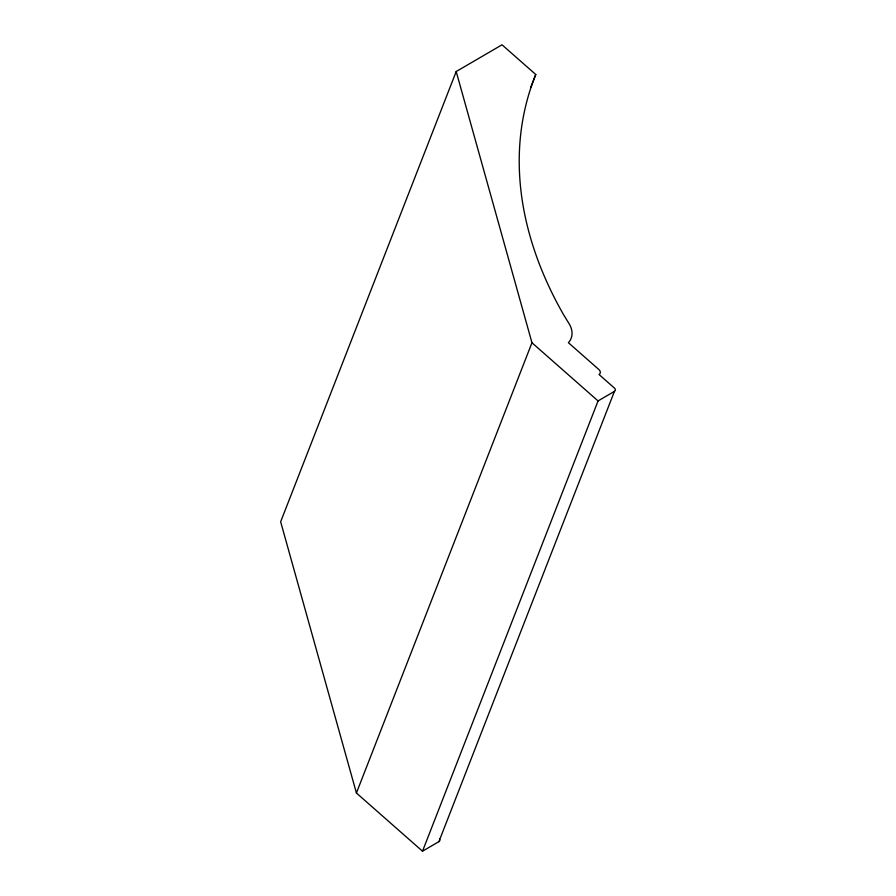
<?xml version="1.0" encoding="UTF-8"?>
<svg xmlns="http://www.w3.org/2000/svg" width="896" height="896" viewBox="0 0 896 896"><rect width="100%" height="100%" fill="white"/><g stroke="black" fill="none" stroke-linecap="round" stroke-linejoin="round"><path stroke-width="1.34" d="M456.198 71.523L280.65 521.786L356.418 793.016L422.509 851.2L438.894 841.646L614.432 391.384A3.528 2.386 21.3 0 0 614.79 388.394L599.032 374.506A5.029 3.405 21.3 0 0 598.808 369.466L568.411 342.709A28.874 19.578 21.3 0 0 568.982 323.512L563.853 315.19A483.358 327.79 21.3 0 1 535.774 74.514L502.018 44.8L456.198 71.523L531.966 342.754L598.058 400.938L422.509 851.2M530.701 87.528L535.774 74.514M356.418 793.016L531.966 342.754M598.058 400.938L614.432 391.384M439.488 839.026A3.528 2.386 21.3 0 1 438.894 841.646"/></g></svg>
